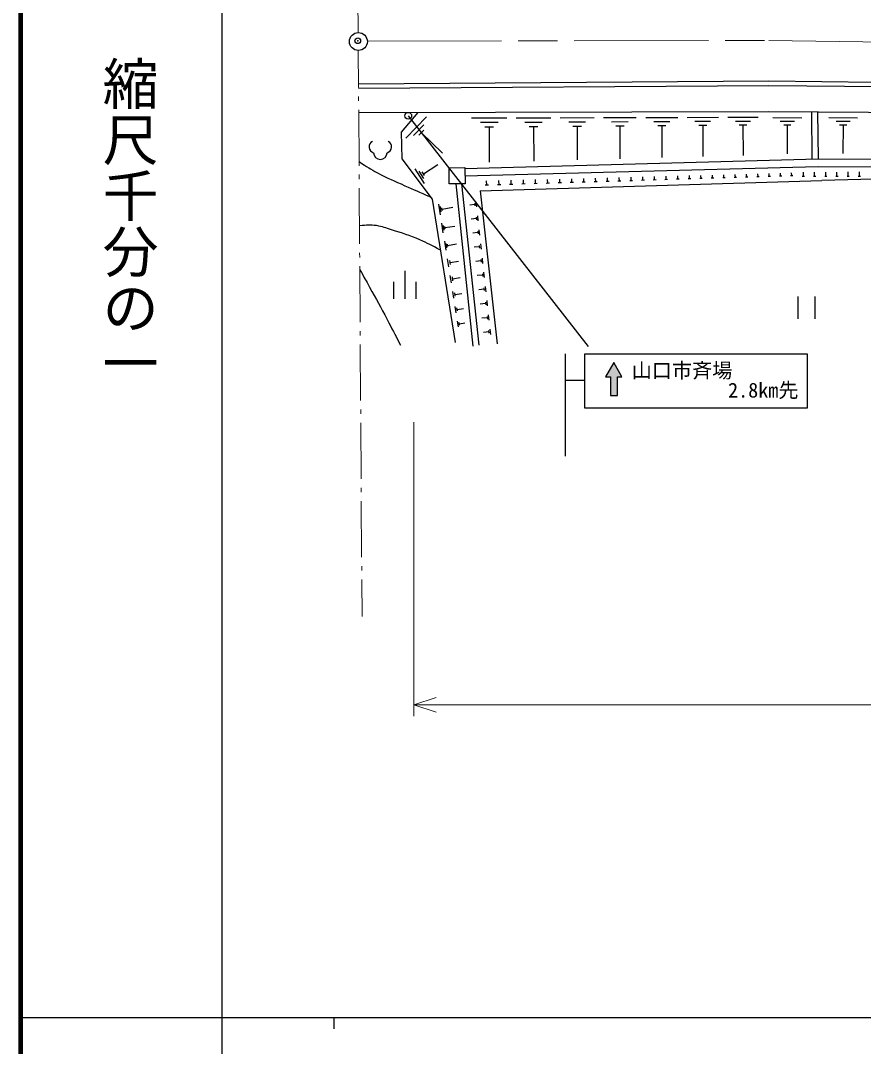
# Model space of a CAD drawing. Units: millimetres, scale not verified. Extents: x 40000 to 680000, y 20000 to 380000.
# Drawn here: x 40000 to 115368, y 202409 to 294151 of the extents above; entities that cross this region are included whole.
import ezdxf
from ezdxf.enums import TextEntityAlignment as Align

# ---------------------------------------------------------------- set-up
doc = ezdxf.new("R2010")
doc.units = ezdxf.units.MM
doc.header["$LTSCALE"] = 1000
doc.header["$PDMODE"] = 32
doc.header["$PDSIZE"] = 500
doc.linetypes.add('CHAIN', pattern=[18.5, 12, -1.5, 3.5, -1.5])
for name, color, linetype, lineweight in [('M-BGD', 7, 'Continuous', 25), ('M-BMK', 2, 'CHAIN', 13), ('M-BMK-HTXT', 7, 'Continuous', 13), ('M-BMK-SRVR', 3, 'Continuous', 25), ('M-STR-HTXT', 7, 'Continuous', 13), ('M-STR-STRC', 7, 'Continuous', 25), ('M-TTL', 2, 'Continuous', 140), ('M-TTL-BAND', 7, 'Continuous', 25)]:
    doc.layers.add(name, color=color, linetype=linetype, lineweight=lineweight)
doc.layers.add('M-OTRS', color=6, linetype='Continuous')
doc.styles.add('@ＭＳ ゴシック', font='')
doc.styles.add('ＭＳ ゴシック', font='')
doc.styles.get('@ＭＳ ゴシック').set_extended_font_data('@MS Gothic')
doc.styles.get('ＭＳ ゴシック').set_extended_font_data('MS Gothic')

msp = doc.modelspace()

# ---------------------------------------------------------------- hatches: boundary and pattern name
at = {"layer": 'M-STR-STRC'}
msp.add_hatch(color=256, dxfattribs=at).paths.add_polyline_path([(93377, 262281), (93752, 262280), (93051, 263560), (92300, 262281), (92763, 262280), (92763, 260620), (93381, 260621)])

# ---------------------------------------------------------------- linework, layer by layer
at = {"layer": 'M-BGD'}
for p, q in [((74440, 283637), (76287, 285531)), ((80318, 285442), (83490, 285449)), ((84329, 285451), (87424, 285459)), ((88262, 285461), (91279, 285468)), ((92117, 285470), (95059, 285477)), ((95896, 285479), (98764, 285486)), ((99600, 285488), (102396, 285495)), ((103232, 285497), (105956, 285504)), ((107265, 285472), (109860, 285458)), ((110714, 285985), (110748, 281761)), ((111259, 285983), (111310, 281776)), ((112275, 285477), (114833, 285463)), ((75139, 283879), (76062, 284826)), ((81112, 285047), (82698, 285051)), ((81509, 284651), (82302, 284653)), ((81906, 284652), (81914, 281480)), ((85104, 285066), (86651, 285070)), ((85492, 284681), (86265, 284682)), ((85878, 284682), (85886, 281587)), ((89017, 285086), (90526, 285089)), ((89395, 284709), (90150, 284711)), ((89772, 284710), (89780, 281693)), ((92853, 285104), (94324, 285108)), ((93222, 284737), (93957, 284739)), ((93590, 284738), (93597, 281796)), ((96614, 285123), (98048, 285126)), ((96973, 284765), (97690, 284767)), ((97332, 284766), (97339, 281898)), ((100300, 285140), (101698, 285144)), ((100650, 284792), (101349, 284794)), ((101000, 284793), (101007, 281997)), ((103914, 285158), (105276, 285161)), ((104255, 284818), (104936, 284820)), ((104596, 284819), (104602, 282094)), ((107912, 285144), (109209, 285137)), ((108234, 284818), (108883, 284814)), ((108559, 284816), (108545, 282221)), ((112913, 285154), (114192, 285147)), ((113231, 284832), (113870, 284829)), ((113550, 284831), (113537, 282273)), ((75606, 283885), (76068, 284359)), ((75837, 284122), (77731, 282275)), ((76107, 279592), (75284, 280894)), ((76021, 280448), (77323, 281271)), ((76064, 280020), (75652, 280671)), ((76124, 280286), (75918, 280611)), ((81108, 278909), (111635, 279852)), ((82787, 279461), (82776, 279834)), ((83882, 279495), (83870, 279863)), ((84972, 279528), (84960, 279891)), ((86058, 279562), (86047, 279920)), ((87140, 279595), (87129, 279948)), ((88218, 279629), (88207, 279977)), ((89292, 279662), (89281, 280005)), ((90361, 279695), (90351, 280033)), ((91427, 279728), (91417, 280061)), ((92489, 279761), (92479, 280089)), ((93547, 279793), (93537, 280116)), ((94729, 279830), (94474, 279822)), ((94601, 279826), (94592, 280144)), ((95777, 279862), (95526, 279854)), ((95652, 279858), (95642, 280171)), ((96821, 279894), (96574, 279887)), ((96698, 279891), (96688, 280199)), ((97861, 279927), (97619, 279919)), ((97740, 279923), (97731, 280226)), ((98898, 279959), (98659, 279951)), ((98778, 279955), (98769, 280253)), ((99930, 279990), (99695, 279983)), ((99813, 279987), (99804, 280280)), ((100959, 280022), (100728, 280015)), ((100844, 280019), (100835, 280307)), ((101984, 280054), (101757, 280047)), ((101870, 280050), (101862, 280334)), ((103005, 280085), (102782, 280079)), ((102893, 280082), (102885, 280361)), ((104022, 280117), (103803, 280110)), ((103913, 280113), (103904, 280388)), ((105036, 280148), (104820, 280142)), ((104928, 280145), (104920, 280415)), ((106046, 280179), (105834, 280173)), ((105940, 280176), (105931, 280441)), ((107052, 280210), (106843, 280204)), ((106947, 280207), (106939, 280467)), ((108054, 280241), (107849, 280235)), ((107951, 280238), (107944, 280494)), ((109052, 280272), (108851, 280266)), ((108952, 280269), (108944, 280520)), ((110099, 280195), (109899, 280195)), ((109999, 280195), (109998, 280595)), ((111099, 280198), (110899, 280198)), ((110999, 280198), (110998, 280598)), ((132931, 280343), (111635, 279852)), ((112099, 280201), (111899, 280200)), ((111999, 280201), (111998, 280601)), ((113099, 280204), (112899, 280203)), ((112999, 280204), (112998, 280604)), ((114099, 280207), (113899, 280206)), ((113999, 280206), (113998, 280606)), ((115099, 280209), (114899, 280209)), ((114999, 280209), (114998, 280609)), ((78927, 279545), (80447, 265045)), ((81002, 265111), (79452, 279554)), ((81108, 278909), (82608, 265247)), ((81841, 279432), (81538, 279422)), ((81689, 279427), (81677, 279805)), ((82937, 279466), (82638, 279456)), ((84029, 279499), (83734, 279490)), ((85117, 279533), (84826, 279524)), ((86201, 279566), (85914, 279558)), ((87281, 279600), (86999, 279591)), ((88357, 279633), (88078, 279624)), ((89429, 279666), (89154, 279658)), ((90497, 279699), (90226, 279691)), ((91561, 279732), (91294, 279724)), ((92621, 279765), (92358, 279757)), ((93677, 279797), (93418, 279789)), ((77542, 276785), (77390, 277728)), ((77622, 277040), (77546, 277511)), ((77720, 277177), (77682, 277412)), ((77701, 277295), (78645, 277446)), ((80621, 277700), (80159, 277649)), ((80608, 277815), (80634, 277585)), ((80711, 277944), (80762, 277482)), ((80758, 276443), (80294, 276392)), ((80745, 276559), (80771, 276327)), ((80849, 276688), (80900, 276224)), ((77803, 275162), (77663, 276032)), ((77877, 275397), (77807, 275832)), ((77968, 275523), (77933, 275741)), ((77950, 275632), (78820, 275772)), ((80883, 275301), (80909, 275067)), ((80987, 275430), (81038, 274964)), ((78053, 273607), (77924, 274407)), ((80896, 275184), (80429, 275133)), ((78121, 273823), (78057, 274223)), ((78205, 273939), (78173, 274139)), ((78189, 274039), (78988, 274168)), ((81034, 273922), (80565, 273871)), ((81021, 274039), (81047, 273805)), ((81125, 274170), (81177, 273701)), ((78293, 272119), (78175, 272851)), ((78446, 272331), (78387, 272697)), ((78417, 272514), (79149, 272632)), ((81172, 272658), (80701, 272606)), ((81159, 272776), (81185, 272540)), ((81264, 272907), (81316, 272435)), ((74351, 271771), (74351, 269271)), ((81403, 271641), (81455, 271168)), ((73351, 270771), (73351, 269271)), ((75351, 270771), (75351, 269271)), ((78522, 270693), (78415, 271361)), ((78662, 270887), (78609, 271221)), ((78636, 271054), (79304, 271161)), ((81310, 271392), (80837, 271340)), ((81297, 271510), (81323, 271273)), ((78742, 269327), (78644, 269934)), ((78869, 269503), (78820, 269807)), ((78845, 269655), (79451, 269753)), ((81449, 270123), (80973, 270070)), ((81436, 270242), (81462, 270004)), ((81542, 270374), (81594, 269898)), ((81588, 268851), (81109, 268799)), ((81575, 268971), (81601, 268732)), ((81681, 269104), (81734, 268625)), ((109509, 269479), (109509, 267479)), ((111009, 269479), (111009, 267479)), ((78953, 268020), (78864, 268567)), ((79067, 268178), (79023, 268452)), ((79045, 268315), (79593, 268403)), ((79154, 266767), (79075, 267258)), ((79257, 266910), (79218, 267155)), ((79237, 267032), (79728, 267111)), ((81727, 267577), (81246, 267525)), ((81714, 267698), (81740, 267457)), ((81821, 267831), (81874, 267350)), ((81867, 266301), (81383, 266248)), ((81853, 266422), (81880, 266180)), ((81961, 266556), (82014, 266073))]:
    msp.add_line(p, q, dxfattribs=at)
for points in [[(70221, 288482), (106901, 288757), (130608, 288469), (146572, 288171), (161924, 287506), (169053, 287125), (178300, 286693), (190985, 285899), (205066, 284911)], [(70223, 288110), (106893, 288338), (130603, 288137), (146549, 287781), (161919, 287102), (169036, 286794), (178270, 286313), (190961, 285497), (205051, 284451)], [(70238, 285917), (106891, 286006), (120302, 285934), (130558, 285760), (146482, 285338), (160763, 284899), (164869, 284077), (178075, 283519), (190847, 282994), (207130, 282147)], [(75537, 285930), (74038, 284169), (74104, 281792), (76810, 278187), (78872, 265372)], [(79729, 280921), (111310, 281776), (124602, 281757), (143560, 281449), (143727, 281453)], [(79740, 280255), (111322, 281083), (124577, 281041), (143566, 280593), (143702, 280596)]]:
    msp.add_lwpolyline(points, dxfattribs=at)
msp.add_lwpolyline([(78313, 280983), (79728, 281005), (79751, 279558), (78336, 279536)], close=True, dxfattribs=at)
msp.add_circle((74664, 285633), 305, dxfattribs=at)
for centre, radius, start, end in [((71706, 282850), 536, 116.08703, 255.33416), ((72635, 282850), 536, 284.66584, 63.91297), ((72170, 282331), 600, 180, 0)]:
    msp.add_arc(centre, radius, start, end, dxfattribs=at)
for points, knots in [([(70267, 281532), (71027, 281034), (71256, 280897), (71914, 280532), (72839, 280019), (73400, 279816), (74364, 279382), (75255, 278980), (75546, 278856), (76660, 278386)], [0, 0, 0, 0, 1, 1, 1, 2, 2, 2, 3, 3, 3, 3]), ([(77546, 273613), (76704, 274079), (76446, 274209), (75713, 274533), (74747, 274959), (74172, 275117), (73164, 275433), (72651, 275593), (72371, 275731), (71839, 275808), (71246, 275893), (70987, 275857), (70305, 275782)], [0, 0, 0, 0, 1, 1, 1, 2, 2, 2, 3, 3, 3, 4, 4, 4, 4]), ([(70331, 271870), (70757, 271121), (70864, 270928), (71202, 270321), (71829, 269195), (72173, 268560), (72776, 267422), (73251, 266527), (73400, 266240), (73976, 265122)], [0, 0, 0, 0, 1, 1, 1, 2, 2, 2, 3, 3, 3, 3])]:
    msp.add_open_spline(points, degree=3, knots=knots, dxfattribs=at)
at = {"layer": 'M-BMK'}
msp.add_lwpolyline([(71008, 292310), (106920, 292379), (130678, 292017), (146687, 291629), (162047, 290942), (169188, 290671)], dxfattribs=at)
at = {"layer": 'M-BMK-HTXT'}
for p, q in [((70170, 296165), (70190, 293072)), ((70201, 291472), (70223, 288170)), ((70228, 287370), (70231, 286970)), ((70236, 286170), (70269, 281170)), ((70274, 280370), (70277, 279970)), ((70282, 279170), (70315, 274170)), ((70321, 273371), (70323, 272971)), ((70329, 272171), (70362, 267171)), ((70367, 266371), (70370, 265971)), ((70375, 265171), (70408, 260171)), ((70413, 259371), (70416, 258971)), ((70421, 258171), (70455, 253171)), ((70460, 252371), (70463, 251971)), ((70468, 251171), (70501, 246171)), ((70506, 245371), (70509, 244971)), ((70514, 244171), (70536, 240869))]:
    msp.add_line(p, q, dxfattribs=at)
at = {"layer": 'M-BMK-SRVR'}
msp.add_circle((70209, 292272), 800, dxfattribs=at)
at = {"layer": 'M-OTRS'}
msp.add_point((70154, 292340), dxfattribs=at)
at = {"layer": 'M-STR-HTXT'}
for p, q in [((75167, 258235), (75167, 231955)), ((75167, 232955), (77167, 233622)), ((75167, 232955), (207148, 232955)), ((75167, 232955), (77167, 232289))]:
    msp.add_line(p, q, dxfattribs=at)
at = {"layer": 'M-STR-STRC'}
for p, q in [((74664, 285633), (90766, 264995)), ((88716, 261981), (88716, 264350)), ((88716, 259009), (88716, 261981)), ((88716, 261981), (90444, 261981)), ((88716, 255184), (88716, 259009))]:
    msp.add_line(p, q, dxfattribs=at)
for points in [[(110346, 264350), (110346, 259490), (90444, 259490), (90444, 264350)], [(93377, 262281), (93752, 262280), (93051, 263560), (92300, 262281), (92763, 262280), (92763, 260620), (93381, 260621)]]:
    msp.add_lwpolyline(points, close=True, dxfattribs=at)
at = {"layer": 'M-TTL'}
msp.add_line((40000, 380000), (40000, 20000), dxfattribs=at)
at = {"layer": 'M-TTL-BAND'}
for p, q in [((58000, 370000), (58000, 20000)), ((40000, 205000), (579000, 205000)), ((68000, 205000), (68000, 204000))]:
    msp.add_line(p, q, dxfattribs=at)

# ---------------------------------------------------------------- texts
at = {"layer": 'M-STR-STRC', "style": 'ＭＳ ゴシック'}
for s, p in [('山口市斉場', (99143, 261803)), ('2.8km先', (106410, 260041))]:
    msp.add_text(s, height=1320, dxfattribs=at).set_placement(p, align=Align.BOTTOM_CENTER)
at = {"layer": 'M-TTL-BAND', "style": '@ＭＳ ゴシック'}
msp.add_text('縮尺千分の一', height=3666, rotation=270, dxfattribs=at).set_placement((49777, 261030), align=Align.MIDDLE_RIGHT)

doc.saveas('drawing.dxf')
